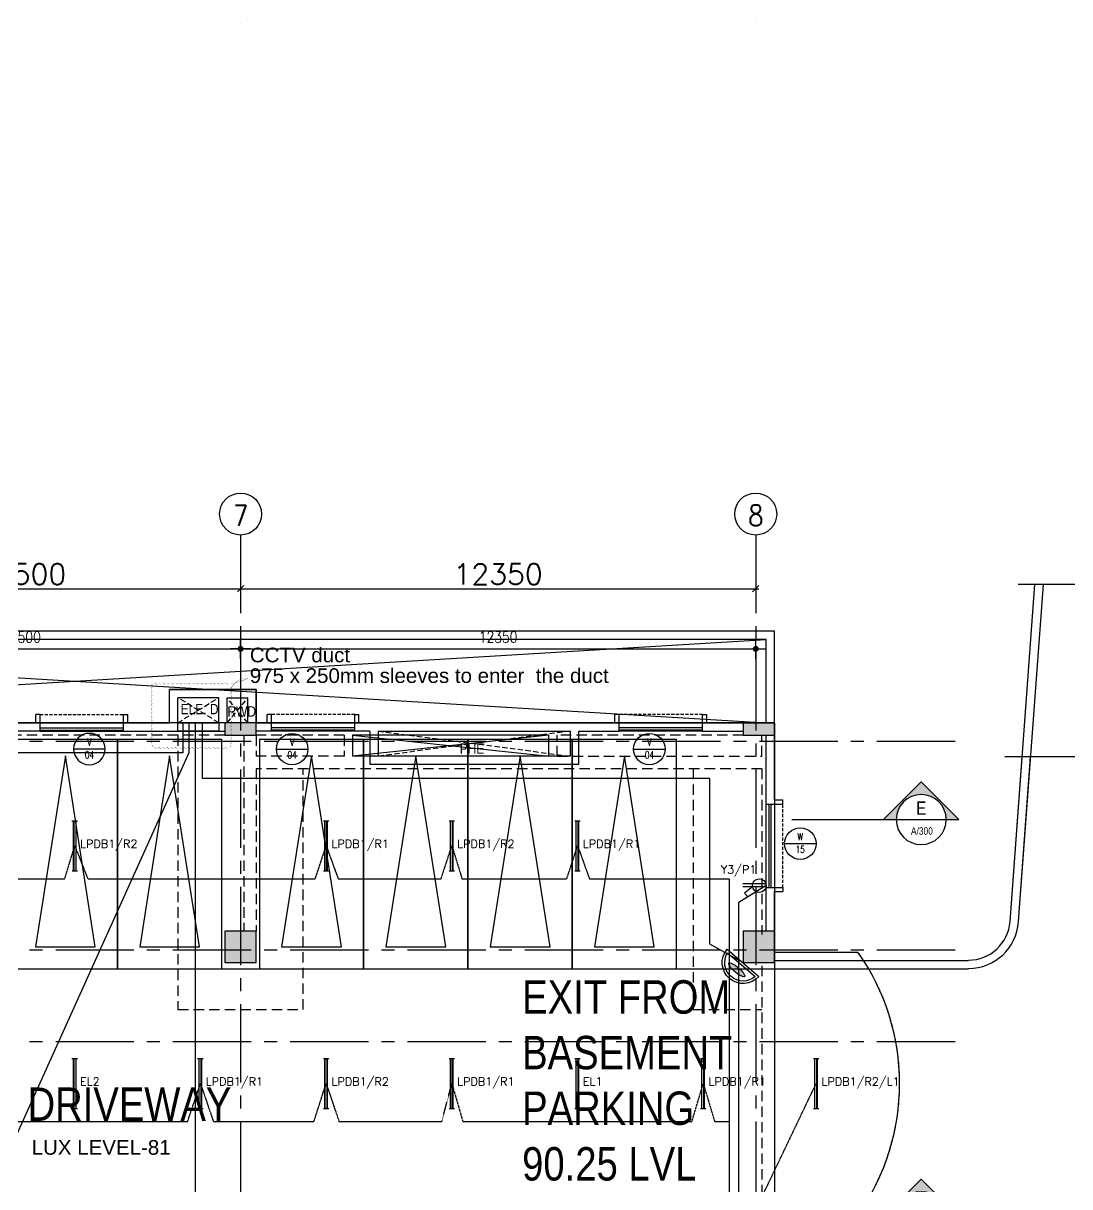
# Model space of a CAD drawing. Header units: millimetres. Extents: x 9951103 to 10069403, y -1438285 to -1363322.
# Drawn here: x 10021572 to 10046659, y -1391218 to -1363322 of the extents above; entities that cross this region are included whole.
import ezdxf
from ezdxf.enums import TextEntityAlignment as Align

# ---------------------------------------------------------------- set-up
doc = ezdxf.new("R2010")
doc.units = ezdxf.units.MM
doc.header["$MEASUREMENT"] = 0
doc.header["$PDMODE"] = 35
for name, pattern in [('CENTER2', [1.125, 0.75, -0.125, 0.125, -0.125]), ('DASHED', [0.75, 0.5, -0.25]), ('HIDDEN', [0.375, 0.25, -0.125]), ('HIDDEN2', [0.1875, 0.125, -0.0625])]:
    doc.linetypes.add(name, pattern=pattern)
for name, color, linetype in [('1_WINDOWS20', 5, 'Continuous'), ('A-ABOV', 8, 'HIDDEN2'), ('A-BELW', 8, 'Continuous'), ('A-DIM', 3, 'Continuous'), ('A-DIMN-100', 5, 'Continuous'), ('A-GRID-100', 5, 'CENTER2'), ('A-REFR-SECT', 8, 'Continuous'), ('A-ROOF-XLHT', 8, 'Continuous'), ('A-SYMB-OPNS', 8, 'Continuous'), ('A-TEXT-NOTE-100', 4, 'Continuous'), ('A-WALL-LOW', 8, 'Continuous'), ('A-WALL-MSNY', 3, 'Continuous'), ('A-WNDW', 4, 'Continuous'), ('BEAMSZ', 3, 'Continuous'), ('CCTV', 120, 'Continuous'), ('CCTV & PA LAYOUT', 21, 'Continuous'), ('ELE-CONDUIT', 8, 'DASHED'), ('hatch', 8, 'Continuous'), ('Light', 142, 'Continuous'), ('pow1', 8, 'Continuous'), ('POWER CONDUIT', 7, 'Continuous'), ('S TRUSS', 6, 'Continuous'), ('S-BEAM', 6, 'Continuous'), ('S-BEAMDASH', 4, 'HIDDEN'), ('S-COL', 200, 'Continuous'), ('S-CUTOUT', 11, 'Continuous'), ('S-GRID', 8, 'CENTER2'), ('S-HATH-CONC', 253, 'Continuous'), ('S-MIS', 8, 'Continuous'), ('WORKING', 76, 'Continuous')]:
    doc.layers.add(name, color=color, linetype=linetype)
for name, color, linetype, lineweight in [('ELE', 7, 'Continuous', 25), ('STR COL', 200, 'Continuous', 15), ('STR HATCH', 25, 'Continuous', 15)]:
    doc.layers.add(name, color=color, linetype=linetype, lineweight=lineweight)
doc.styles.add('ARIAL', font='arial.ttf', dxfattribs={"width": 0.8})
doc.styles.add('Ground$0$SIMPLEX', font='simplex.shx')
doc.styles.add('RomanS', font='romans.shx')
doc.styles.add('ROMANS-TITLE', font='ROMANS.shx', dxfattribs={"width": 0.8})
doc.styles.get("Standard").update_dxf_attribs({"font": 'arial.ttf'})
doc.dimstyles.new('A-150-DIM-EXT', dxfattribs={"dimscale": 150, "dimtxt": 1.8, "dimasz": 0.008, "dimexe": 100, "dimexo": 100, "dimgap": 1, "dimtad": 1, "dimdec": 0, "dimdsep": 46, "dimtxsty": 'ROMANS-TITLE', "dimblk1": 'WSA-DOT-100', "dimblk2": 'WSA-DOT-100', "dimsah": 1, "dimcen": 0.025, "dimse1": 1, "dimse2": 1, "dimclrd": 5, "dimclre": 5, "dimclrt": 7, "dimazin": 2, "dimtfac": 1, "dimtdec": 0, "dimtix": 1, "dimtmove": 2, "dimatfit": 3, "dimldrblk": 'WSA-DOT-100', "dimfxl": 1, "dimtolj": 1, "dimtzin": 0, "dimarcsym": 0})
doc.dimstyles.new('SECDIM', dxfattribs={"dimtxt": 250, "dimasz": 150, "dimexe": 75, "dimexo": 100, "dimgap": 100, "dimtad": 1, "dimdec": 0, "dimzin": 0, "dimdsep": 46, "dimtxsty": 'RomanS', "dimblk1": 'OBLIQUE', "dimblk2": 'OBLIQUE', "dimsah": 1, "dimcen": 0, "dimdle": 75, "dimclrd": 8, "dimclre": 8, "dimclrt": 3, "dimadec": 0, "dimazin": 0, "dimtfac": 1, "dimtdec": 0, "dimtofl": 0, "dimtmove": 2, "dimatfit": 3, "dimldrblk": 'OBLIQUE', "dimfxl": 1, "dimtolj": 1, "dimtzin": 0, "dimarcsym": 0})

# ---------------------------------------------------------------- blocks, each defined once
blk = doc.blocks.new('A$C57AA1221')
at = {"layer": 'WORKING', "color": 8}
for points in [[(0, 0), (2.5, 0), (2.5, 5.5), (0, 5.5), (0, 0)], [(0.532, 0.528), (1.968, 0.528), (1.25, 5.106), (0.532, 0.528)]]:
    blk.add_lwpolyline(points, dxfattribs=at)
blk = doc.blocks.new('A-DOOR-NO-1')
at = {"layer": 'A-SYMB-OPNS'}
blk.add_line((-350, 0), (350, 0), dxfattribs=at)
blk.add_circle((0, 0), 350, dxfattribs=at)
at = {"layer": 'A-SYMB-OPNS', "style": 'ROMANS-TITLE', "width": 0.75}
for tag, p in [('TYPE', (0, 154)), ('DOOR-NO', (0, -127))]:
    blk.add_attdef(tag, text='', height=160, dxfattribs=at).set_placement(p, align=Align.MIDDLE)
blk = doc.blocks.new('A-SEC-REF-ARROW-1')
at = {"layer": 'A-REFR-SECT'}
h = blk.add_hatch(color=8, dxfattribs=at)
edge = h.paths.add_edge_path()
edge.add_line((0, 904), (0, 600))
edge.add_ellipse((0, 0), major_axis=(424, 424), ratio=1, start_angle=45, end_angle=135)
edge.add_ellipse((0, 0), major_axis=(424, 424), ratio=1, start_angle=135, end_angle=225)
edge.add_line((0, -600), (0, -904))
edge.add_line((0, -904), (-904, 0))
edge.add_line((-904, 0), (0, 904))
at = {"layer": 'A-REFR-SECT', "color": 8, "linetype": 'Continuous', "ltscale": 100}
for p, q in [((-904, 0), (0, 904)), ((0, 904), (0, 600)), ((0, -904), (-904, 0)), ((0, -600), (0, -904))]:
    blk.add_line(p, q, dxfattribs=at)
at = {"layer": 'A-REFR-SECT', "color": 8, "linetype": 'Continuous'}
blk.add_circle((0, 0), 600, dxfattribs=at)
blk = doc.blocks.new('A-SEC-REF-1')
at = {"layer": 'A-REFR-SECT', "ltscale": 800}
blk.add_line((-600, 0), (600, 0), dxfattribs=at)
at = {"layer": 'A-REFR-SECT', "color": 4, "linetype": 'Continuous', "style": 'ARIAL', "width": 0.8}
for tag, height, p in [('SECTION-LETTER', 320, (-1, 276)), ('DRAWING-REF', 180, (15, -270))]:
    blk.add_attdef(tag, text='', height=height, dxfattribs=at).set_placement(p, align=Align.MIDDLE)
blk = doc.blocks.new('WSA-DOT-100')
at = {"layer": 'A-DIMN-100', "color": 5}
for p, q in [((-200, 0), (200, 0)), ((0, -200), (0, 200))]:
    blk.add_line(p, q, dxfattribs=at)
at = {"layer": 'A-DIMN-100', "color": 1, "const_width": 60}
blk.add_lwpolyline([(-30, 0, 1), (30, 0, 1)], format="xyb", close=True, dxfattribs=at)
blk = doc.blocks.new('*D105')
at = {"layer": 'Defpoints', "color": 0}
for p in [(53369, 52002), (63870, 52002), (63870, 52002)]:
    blk.add_point(p, dxfattribs=at)
at = {"layer": 'S-HATH-CONC', "color": 8, "lineweight": -2}
for p, q in [((63870, 67002), (63870, 67002)), ((53371, 52002), (63868, 52002))]:
    blk.add_line(p, q, dxfattribs=at)
at = {"layer": 'S-HATH-CONC', "color": 8, "lineweight": -2, "xscale": 1.2, "yscale": 1.2, "zscale": 1.2, "rotation": 180}
blk.add_blockref('WSA-DOT-100', (53369, 52002), dxfattribs=at)
at = {"layer": 'S-HATH-CONC', "color": 8, "lineweight": -2, "xscale": 1.2, "yscale": 1.2, "zscale": 1.2}
blk.add_blockref('WSA-DOT-100', (63870, 52002), dxfattribs=at)
at = {"layer": 'S-HATH-CONC', "color": 8, "insert": (58619, 52287), "char_height": 270, "attachment_point": 5, "style": 'ROMANS-TITLE'}
blk.add_mtext('\\A1;10500', dxfattribs=at)
blk = doc.blocks.new('*D106')
at = {"layer": 'Defpoints', "color": 0}
for p in [(63870, 52002), (76219, 52002), (76219, 52002)]:
    blk.add_point(p, dxfattribs=at)
at = {"layer": 'S-HATH-CONC', "color": 8, "lineweight": -2}
for p, q in [((76219, 67002), (76219, 67002)), ((63871, 52002), (76218, 52002))]:
    blk.add_line(p, q, dxfattribs=at)
at = {"layer": 'S-HATH-CONC', "color": 8, "lineweight": -2, "xscale": 1.2, "yscale": 1.2, "zscale": 1.2, "rotation": 180}
blk.add_blockref('WSA-DOT-100', (63870, 52002), dxfattribs=at)
at = {"layer": 'S-HATH-CONC', "color": 8, "lineweight": -2, "xscale": 1.2, "yscale": 1.2, "zscale": 1.2}
blk.add_blockref('WSA-DOT-100', (76219, 52002), dxfattribs=at)
at = {"layer": 'S-HATH-CONC', "color": 8, "insert": (70044, 52287), "char_height": 270, "attachment_point": 5, "style": 'ROMANS-TITLE'}
blk.add_mtext('\\A1;12350', dxfattribs=at)
blk = doc.blocks.new('_Oblique')
at = {"color": 0, "linetype": 'ByBlock', "lineweight": -2}
blk.add_line((-0.5, -0.5), (0.5, 0.5), dxfattribs=at)
blk = doc.blocks.new('*D137')
at = {"layer": 'A-DIM', "color": 8, "linetype": 'ByBlock', "lineweight": -2, "ltscale": 4}
for p, q in [((53294, 53443), (63945, 53443)), ((53369, 53543), (53369, 53518)), ((63870, 53543), (63870, 53518))]:
    blk.add_line(p, q, dxfattribs=at)
at = {"layer": 'Defpoints', "color": 0}
for p in [(53369, 53443), (63870, 53443), (63870, 53443)]:
    blk.add_point(p, dxfattribs=at)
at = {"layer": 'A-DIM', "color": 8, "lineweight": -2, "xscale": 150, "yscale": 150, "zscale": 150, "rotation": 180}
blk.add_blockref('_Oblique', (53369, 53443), dxfattribs=at)
at = {"layer": 'A-DIM', "color": 8, "lineweight": -2, "xscale": 150, "yscale": 150, "zscale": 150}
blk.add_blockref('_Oblique', (63870, 53443), dxfattribs=at)
at = {"layer": 'A-DIM', "color": 8, "insert": (58619, 53793), "char_height": 500, "attachment_point": 5, "style": 'RomanS'}
blk.add_mtext('\\A1;10500', dxfattribs=at)
blk = doc.blocks.new('*D138')
at = {"layer": 'A-DIM', "color": 8, "linetype": 'ByBlock', "lineweight": -2, "ltscale": 4}
for p, q in [((63795, 53443), (76294, 53443)), ((63870, 53543), (63870, 53518)), ((76219, 53543), (76219, 53518))]:
    blk.add_line(p, q, dxfattribs=at)
at = {"layer": 'Defpoints', "color": 0}
for p in [(63870, 53443), (76219, 53443), (76219, 53443)]:
    blk.add_point(p, dxfattribs=at)
at = {"layer": 'A-DIM', "color": 8, "lineweight": -2, "xscale": 150, "yscale": 150, "zscale": 150, "rotation": 180}
blk.add_blockref('_Oblique', (63870, 53443), dxfattribs=at)
at = {"layer": 'A-DIM', "color": 8, "lineweight": -2, "xscale": 150, "yscale": 150, "zscale": 150}
blk.add_blockref('_Oblique', (76219, 53443), dxfattribs=at)
at = {"layer": 'A-DIM', "color": 8, "insert": (70044, 53793), "char_height": 500, "attachment_point": 5, "style": 'RomanS'}
blk.add_mtext('\\A1;12350', dxfattribs=at)
blk = doc.blocks.new('A$C5ABE449E')
at = {"layer": 'STR HATCH'}
blk.add_hatch(color=8, dxfattribs=at).paths.add_polyline_path([(75, 75), (825, 75), (825, 825), (75, 825)])
at = {"layer": 'STR COL', "color": 8}
blk.add_lwpolyline([(75, 75), (825, 75), (825, 825), (75, 825)], close=True, dxfattribs=at)
blk = doc.blocks.new('REV COL LAYOUT')
at = {"layer": 'STR HATCH'}
for points in [[(55963, 7772), (56713, 7772), (56713, 8072), (55963, 8072)], [(68388, 7772), (69138, 7772), (69138, 8072), (68388, 8072)]]:
    blk.add_hatch(color=8, dxfattribs=at).paths.add_polyline_path(points)
at = {"layer": 'STR COL', "color": 8}
for points in [[(55963, 7772), (56713, 7772), (56713, 8072), (55963, 8072)], [(68388, 7772), (69138, 7772), (69138, 8072), (68388, 8072)]]:
    blk.add_lwpolyline(points, close=True, dxfattribs=at)
at = {"layer": 'hatch', "color": 8}
for p in [(55887, 2247), (68311, 2247)]:
    blk.add_blockref('A$C5ABE449E', p, dxfattribs=at)
blk = doc.blocks.new('A$C1FD4616B')
at = {"layer": 'S-MIS', "color": 8}
for p, q in [((67716, 64019), (-634, 64019)), ((67716, 61819), (67716, 64019)), ((67516, 63819), (-434, 63819)), ((67516, 61819), (67516, 63819)), ((67716, 56120), (72366, 56120)), ((67716, 55920), (72366, 55920))]:
    blk.add_line(p, q, dxfattribs=at)
for points in [[(80712, 65140), (79865, 65140), (77020, 65140), (77020, 64392), (76699, 66045), (76699, 65132), (73556, 65132)], [(73364, 57053), (73960, 65132)], [(73564, 57053), (74161, 65132)]]:
    blk.add_lwpolyline(points, dxfattribs=at)
for radius, end in [(1000, 355.7805), (1200, 356.1483)]:
    blk.add_arc((72366, 57127), radius, 270, end, dxfattribs=at)
blk = doc.blocks.new('FTL')
at = {"color": 30}
for p, q in [((-757, 75), (-757, -73)), ((-757, 38), (600, 36)), ((600, 74), (600, -75)), ((-757, -36), (600, -37))]:
    blk.add_line(p, q, dxfattribs=at)
at = {"color": 30, "ltscale": 450, "const_width": 20}
blk.add_lwpolyline([(-757, 1), (600, -1)], dxfattribs=at)
at = {"color": 30}
for tag, p in [('TYPE', (568, 0, 0)), ('WATTS', (568, -6, 0))]:
    blk.add_attdef(tag, p, '', height=2.5, dxfattribs=at)
blk = doc.blocks.new('G')
at = {"layer": 'pow1', "color": 6}
for p, q in [((-622802, -1101172), (-622547, -1101394)), ((-622773, -1101140), (-622519, -1101361)), ((-622626, -1101268), (-622479, -1101276)), ((-622479, -1101276), (-622481, -1101216))]:
    blk.add_line(p, q, dxfattribs=at)
blk.add_ellipse((-622711, -1101218), major_axis=(62.1, 77.2), ratio=1, start_param=3.131648241259029, end_param=9.414833548438615, dxfattribs=at)
blk = doc.blocks.new('CD54F')
at = {"layer": 'CCTV'}
h = blk.add_hatch(color=1, dxfattribs=at)
edge = h.paths.add_edge_path()
edge.add_arc((-0.2, -32.9), 47.7, 90, 96.1294)
edge.add_arc((-2.5, -10.7), 25.4, 96.1294, 104.5344)
edge.add_arc((-6.1, 3.1), 11.1, 104.5344, 122.0427)
edge.add_arc((-11.4, 11.6), 1.1, 122.0427, 180)
edge.add_arc((-11.4, 11.6), 1.1, 180, 237.9573)
edge.add_arc((-6.1, 20.1), 11.1, 237.9573, 255.4656)
edge.add_arc((-2.5, 33.9), 25.4, 255.4656, 263.8706)
edge.add_arc((-0.2, 56.1), 47.7, 263.8706, 270)
edge.add_arc((-0.2, 56.1), 47.7, 270, 276.1294)
edge.add_arc((2.2, 33.9), 25.4, 276.1294, 284.5344)
edge.add_arc((5.8, 20.1), 11.1, 284.5344, 302.0427)
edge.add_arc((11.1, 11.6), 1.1, 302.0427, 360)
edge.add_arc((11.1, 11.6), 1.1, 360, 417.9573)
edge.add_arc((5.8, 3.1), 11.1, 57.9573, 75.4656)
edge.add_arc((2.2, -10.7), 25.4, 75.4656, 83.8706)
edge.add_arc((-0.2, -32.9), 47.7, 83.8706, 90)
at = {"layer": 'CCTV', "color": 1}
for p, q in [((-25.2, 0.4), (25.2, 0.4)), ((-21.9, 3.4), (21.9, 3.4))]:
    blk.add_line(p, q, dxfattribs=at)
blk.add_lwpolyline([(-0.2, 14.8, 0.026751), (-5.3, 14.6, 0.03669), (-8.9, 13.9, 0.076543), (-12, 12.6, 0.258419), (-12.5, 11.6, 0.258419), (-12, 10.7, 0.076543), (-8.9, 9.4, 0.03669), (-5.3, 8.7, 0.026751), (-0.2, 8.4, 0.026751), (4.9, 8.7, 0.03669), (8.6, 9.4, 0.076543), (11.7, 10.7, 0.258419), (12.2, 11.6, 0.258419), (11.7, 12.6, 0.076543), (8.6, 13.9, 0.03669), (4.9, 14.6, 0.026751)], format="xyb", close=True, dxfattribs=at)
for radius, start, end in [(25.2, 0.8684, 179.1316), (22.2, 8.7666, 171.2334)]:
    blk.add_arc((0, 0), radius, start, end, dxfattribs=at)
blk = doc.blocks.new('A$C3E527FA5')
at = {"layer": 'S-HATH-CONC'}
for points in [[(63494.5, 49930.4), (64244.5, 49930.4), (64244.5, 50230.4), (63494.5, 50230.4)], [(75919.1, 49930.4), (76669.1, 49930.4), (76669.1, 50230.4), (75919.1, 50230.4)], [(63492.9, 44480.4), (64242.9, 44480.4), (64242.9, 45230.4), (63492.9, 45230.4)], [(75917.5, 44480.3), (76667.5, 44480.3), (76667.5, 45230.3), (75917.5, 45230.3)]]:
    blk.add_hatch(color=8, dxfattribs=at).paths.add_polyline_path(points)
at = {"layer": 'A-DIM', "color": 8, "linetype": 'ByBlock', "ltscale": 4}
for centre in [(63869.5, 55235.1), (76219.1, 55235.1)]:
    blk.add_circle(centre, 503.4, dxfattribs=at)
at = {"layer": 'A-GRID-100', "color": 8, "linetype": 'CENTER2', "ltscale": 2500}
for p, q in [((63869.5, 54731.7), (63869.5, 2245.6)), ((76219.1, 54731.7), (76219.1, 2245.6)), ((80999.3, 49780.4), (1006.7, 49780.4)), ((80999.3, 44780.4), (1006.7, 44780.4)), ((80999.3, 42580.4), (1006.7, 42580.4))]:
    blk.add_line(p, q, dxfattribs=at)
at = {"layer": 'S-BEAM', "color": 8, "ltscale": 1000}
for p, q in [((76669.1, 44531.1), (81319.9, 44531.1)), ((76669.1, 44331.1), (81319.9, 44331.1))]:
    blk.add_line(p, q, dxfattribs=at)
for points in [[(82317.2, 45464.6), (82608.5, 49409.7)], [(82517.8, 45464.6), (82809.1, 49409.7)]]:
    blk.add_lwpolyline(points, dxfattribs=at)
for radius, end in [(1000, 355.78047), (1200, 356.14826)]:
    blk.add_arc((81319.9, 45538.2), radius, 270, end, dxfattribs=at)
at = {"layer": 'S-COL', "color": 8}
for points in [[(63494.5, 49930.4), (64244.5, 49930.4), (64244.5, 50230.4), (63494.5, 50230.4)], [(75919.1, 49930.4), (76669.1, 49930.4), (76669.1, 50230.4), (75919.1, 50230.4)], [(63492.9, 44480.4), (64242.9, 44480.4), (64242.9, 45230.4), (63492.9, 45230.4)], [(75917.5, 44480.3), (76667.5, 44480.3), (76667.5, 45230.3), (75917.5, 45230.3)]]:
    blk.add_lwpolyline(points, close=True, dxfattribs=at)
at = {"layer": 'S-MIS', "color": 8}
blk.add_lwpolyline([(89345, 49417.9), (88498.2, 49417.9), (85653.7, 49417.9), (85653.7, 48669.3), (85332, 50323.1), (85332, 49409.7), (82189.5, 49409.7)], dxfattribs=at)
at = {"layer": 'BEAMSZ', "color": 8, "linetype": 'Continuous', "style": 'RomanS', "width": 0.85}
for s, p in [('7', (63871.9, 55201.5)), ('8', (76221.5, 55201.5))]:
    blk.add_text(s, height=500, dxfattribs=at).set_placement(p, align=Align.MIDDLE)
at = {"layer": 'S-HATH-CONC', "color": 8}
for base, p1, p2, picture, middle in [((63869.5, 52002), (53369.5, 52002), (63869.5, 52002), '*D105', (58619.5, 52287)), ((76219.1, 52002), (63869.5, 52002), (76219.1, 52002), '*D106', (70044.3, 52287))]:
    dim = blk.add_linear_dim(base=base, p1=p1, p2=p2, dimstyle='A-150-DIM-EXT', override={"dimse2": 0, "dimclrd": 8, "dimclre": 8, "dimclrt": 8}, dxfattribs=at)
    dim.commit()
    dim.dimension.update_dxf_attribs({"geometry": picture, "text_midpoint": middle})
blk = doc.blocks.new('A$C38CA724D')
at = {"layer": 'A-DIM', "color": 8, "linetype": 'ByBlock', "ltscale": 4}
for centre in [(63869.5, 55235.1), (76219.1, 55235.1)]:
    blk.add_circle(centre, 503.4, dxfattribs=at)
at = {"layer": 'S-GRID', "color": 8, "linetype": 'CENTER2', "ltscale": 2500}
for p, q in [((63869.5, 54731.7), (63869.5, 0)), ((76219.1, 54731.7), (76219.1, 0)), ((80999.3, 49780.4), (1006.7, 49780.4)), ((80999.3, 44780.4), (1006.7, 44780.4)), ((80999.3, 42580.4), (1006.7, 42580.4))]:
    blk.add_line(p, q, dxfattribs=at)
at = {"layer": 'BEAMSZ', "color": 8, "linetype": 'Continuous', "style": 'RomanS', "width": 0.85}
for s, p in [('7', (63871.9, 55201.5)), ('8', (76221.5, 55201.5))]:
    blk.add_text(s, height=500, dxfattribs=at).set_placement(p, align=Align.MIDDLE)
at = {"layer": 'A-DIM', "color": 8, "linetype": 'ByBlock', "ltscale": 4}
for base, p1, p2, picture, middle in [((63869.5, 53443), (53369.5, 53443), (63869.5, 53443), '*D137', (58619.5, 53793)), ((76219.1, 53443), (63869.5, 53443), (76219.1, 53443), '*D138', (70044.3, 53793))]:
    dim = blk.add_linear_dim(base=base, p1=p1, p2=p2, dimstyle='SECDIM', override={"dimtxt": 500, "dimclrt": 8}, dxfattribs=at)
    dim.commit()
    dim.dimension.update_dxf_attribs({"geometry": picture, "text_midpoint": middle})

msp = doc.modelspace()

# ---------------------------------------------------------------- linework, layer by layer
at = {"color": 8}
msp.add_lwpolyline([(10039581.3, -1423492.9), (10027156.7, -1423493.7), (10027156.7, -1424292.2), (10025081.3, -1424292.2), (10025081.3, -1423493.7), (10016656.6, -1423493.7), (10016656.6, -1424292.2), (10015906.6, -1424292.2), (10015906.6, -1423492.9), (10006231.5, -1423493.7), (10006231.5, -1424292.2), (10005481.5, -1424292.2), (10005481.5, -1423192.9), (10006031.5, -1423192.9), (10006031.5, -1386392.2), (10006031.5, -1386392.2), (10006031.5, -1385392.2), (10006031.5, -1385392.2), (10006031.5, -1380092.6), (10025081.3, -1380092.6), (10025081.3, -1379294.1), (10027156.7, -1379294.1), (10027156.7, -1380093.4), (10039581.3, -1380093.4)], close=True, dxfattribs=at)
at = {"layer": 'A-ABOV', "color": 8, "ltscale": 600}
for p, q in [((10021975.1, -1379892.6), (10023975.1, -1379892.6)), ((10029519, -1379893.4), (10027519, -1379893.4)), ((10037856.3, -1379893.4), (10035856.3, -1379893.4)), ((10039781.3, -1384043.2), (10039781.3, -1382043.6))]:
    msp.add_line(p, q, dxfattribs=at)
at = {"layer": 'A-BELW', "color": 8}
msp.add_line((10039581.3, -1385992.6), (10039581.3, -1391492.6), dxfattribs=at)
at = {"layer": 'A-REFR-SECT', "color": 8, "linetype": 'Continuous'}
msp.add_line((10039999.6, -1382415.5), (10042499.6, -1382415.5), dxfattribs=at)
at = {"layer": 'A-ROOF-XLHT', "color": 8, "linetype": 'DASHED', "ltscale": 250}
for p, q in [((10025281.3, -1380092.7), (10026256.7, -1379494.1)), ((10026256.7, -1380092.7), (10025281.3, -1379494.1)), ((10026456.7, -1380092.7), (10026956.7, -1379494.1)), ((10026956.7, -1380092.6), (10026456.7, -1379494.1)), ((10030081.3, -1380293.4), (10034681.3, -1380893.4)), ((10034681.3, -1380293.4), (10030081.3, -1380893.4)), ((10039581.3, -1385591.9), (10041581.3, -1385591.9))]:
    msp.add_line(p, q, dxfattribs=at)
msp.add_arc((10037119.8, -1388742), 5461.5, 324.77562, 35.22438, dxfattribs=at)
at = {"layer": 'A-WALL-LOW'}
for p, q in [((10029467.6, -1380392.5), (10034167.6, -1380894.9)), ((10034167.6, -1380392.5), (10029467.6, -1380894.9)), ((10029467.6, -1380392.5), (10034167.6, -1380894.9)), ((10034167.6, -1380392.5), (10029467.6, -1380894.9))]:
    msp.add_line(p, q, dxfattribs=at)
at = {"layer": 'A-WALL-MSNY', "color": 8}
for p, q in [((10025081.3, -1380092.6), (10025081.3, -1379293.4)), ((10027156.7, -1379293.4), (10025081.3, -1379293.4)), ((10025081.3, -1380092.6), (10025081.3, -1379294.1)), ((10027156.7, -1380093.4), (10027156.7, -1379293.4)), ((10026256.7, -1379493.4), (10025281.3, -1379493.4)), ((10025281.3, -1380092.7), (10025281.3, -1379494.1)), ((10026256.7, -1379494.1), (10025281.3, -1379494.1)), ((10026256.7, -1380092.6), (10026256.7, -1379493.4)), ((10026456.7, -1380092.7), (10026456.7, -1379494.1)), ((10026456.7, -1379494.1), (10026956.7, -1379494.1)), ((10026956.7, -1380092.7), (10026956.7, -1379494.1)), ((10021875.1, -1380092.6), (10021875.1, -1379892.6)), ((10021975.1, -1379892.6), (10021875.1, -1379892.6)), ((10021975.1, -1380292.6), (10021975.1, -1379892.6)), ((10023975.1, -1380292.7), (10023975.1, -1379892.6)), ((10023975.1, -1379892.6), (10024075.1, -1379892.6)), ((10024075.1, -1380093.4), (10024075.1, -1379892.6)), ((10027419, -1380093.4), (10027419, -1379893.4)), ((10027519, -1379893.4), (10027419, -1379893.4)), ((10027519, -1380293.3), (10027519, -1379893.4)), ((10029519, -1380292.7), (10029519, -1379893.4)), ((10029519, -1379893.4), (10029619, -1379893.4)), ((10029619, -1380093.4), (10029619, -1379893.4)), ((10035756.3, -1380093.4), (10035756.3, -1379893.4)), ((10035856.3, -1379893.4), (10035756.3, -1379893.4)), ((10035856.3, -1380293.4), (10035856.3, -1379893.4)), ((10037856.3, -1380293.4), (10037856.3, -1379893.4)), ((10037856.3, -1379893.4), (10037956.3, -1379893.4)), ((10037956.3, -1380093.4), (10037956.3, -1379893.4)), ((10021975.1, -1380292.6), (10019762.7, -1380292.6)), ((10021875.1, -1380092.6), (10019862.7, -1380092.6)), ((10023975.1, -1380292.7), (10026406.7, -1380293.4)), ((10026406.7, -1380093.4), (10024075.1, -1380093.4)), ((10026256.7, -1380092.6), (10025281.3, -1380092.6)), ((10027156.7, -1380093.4), (10027419, -1380093.4)), ((10027519, -1380293.3), (10027156.7, -1380293.4)), ((10029881.3, -1380292.6), (10029519, -1380292.7)), ((10029619, -1380093.4), (10035756.3, -1380093.4)), ((10029881.3, -1380292.6), (10029881.3, -1381093.4)), ((10030081.3, -1380293.4), (10034681.3, -1380293.4)), ((10030081.3, -1380293.4), (10030081.3, -1380893.4)), ((10030081.3, -1380293.4), (10030081.3, -1380893.4)), ((10034681.3, -1380293.4), (10034681.3, -1380893.4)), ((10034881.3, -1380293.4), (10035856.3, -1380293.4)), ((10034881.3, -1380293.4), (10034881.3, -1381093.4)), ((10037856.3, -1380293.4), (10038831.3, -1380293.4)), ((10037956.3, -1380093.4), (10038831.3, -1380093.4)), ((10039381.3, -1382043.6), (10039381.3, -1380393.4)), ((10039581.3, -1381943.6), (10039581.3, -1380393.4)), ((10034881.3, -1381093.4), (10029881.3, -1381093.4)), ((10034681.3, -1380893.4), (10030081.3, -1380893.4)), ((10039581.3, -1381943.6), (10039781.3, -1381943.6)), ((10039781.3, -1382043.6), (10039781.3, -1381943.6)), ((10039381.3, -1382043.6), (10039781.3, -1382043.6)), ((10039381.3, -1385093.4), (10039381.3, -1384043.2)), ((10039381.3, -1384043.2), (10039781.3, -1384043.2)), ((10039581.3, -1385093.4), (10039581.3, -1384143.2)), ((10039581.3, -1384143.2), (10039781.3, -1384143.2)), ((10039781.3, -1384043.2), (10039781.3, -1384143.2))]:
    msp.add_line(p, q, dxfattribs=at)
msp.add_arc((10025281.3, -1380092.6), 0.00000538, 90, 270, dxfattribs=at)
at = {"layer": 'A-WNDW', "color": 8}
for p, q in [((10021975.1, -1380217.6), (10023975.1, -1380217.6)), ((10021975.1, -1380267.6), (10023975.1, -1380267.6)), ((10021975.1, -1380292.6), (10023975.1, -1380292.6)), ((10029519, -1380218.4), (10027519, -1380218.4)), ((10029519, -1380268.4), (10027519, -1380268.4)), ((10029519, -1380293.4), (10027519, -1380293.4)), ((10037856.3, -1380218.4), (10035856.3, -1380218.4)), ((10037856.3, -1380268.4), (10035856.3, -1380268.4)), ((10037856.3, -1380293.4), (10035856.3, -1380293.4)), ((10039381.3, -1384043.2), (10039381.3, -1382043.6)), ((10039449.7, -1384043.2), (10039449.7, -1382043.6)), ((10039505.4, -1384043.2), (10039505.4, -1382043.6))]:
    msp.add_line(p, q, dxfattribs=at)
at = {"layer": 'ELE', "color": 7}
msp.add_lwpolyline([(10024665.3, -1379171.5, 0, 10, -0.5), (10024765.3, -1379171.5, 0, 10, -0.5), (10024865.3, -1379171.5, 0, 10, -0.5), (10024965.3, -1379171.5, 0, 10, -0.5), (10025065.3, -1379171.5, 0, 10, -0.5), (10025165.3, -1379171.5, 0, 10, -0.5), (10025265.3, -1379171.5, 0, 10, -0.5), (10025365.3, -1379171.5, 0, 10, -0.5), (10025465.3, -1379171.5, 0, 10, -0.5), (10025565.3, -1379171.5, 0, 10, -0.5), (10025665.3, -1379171.5, 0, 10, -0.5), (10025765.3, -1379171.5, 0, 10, -0.5), (10025865.3, -1379171.5, 0, 10, -0.5), (10025965.3, -1379171.5, 0, 10, -0.5), (10026065.3, -1379171.5, 0, 10, -0.5), (10026165.3, -1379171.5, 0, 10, -0.5), (10026265.3, -1379171.5, 0, 10, -0.5), (10026365.3, -1379171.5, 0, 10, -0.5), (10026465.3, -1379171.5, 0, 10, 0.1080363), (10026961.1, -1379019.9, 0, 10, 0.3011911), (10026537.7, -1379299.1, 0, 10, -0.5), (10026537.7, -1379399.1, 0, 10, -0.5), (10026537.7, -1379499.1, 0, 10, -0.5), (10026537.7, -1379599.1, 0, 10, -0.5), (10026537.7, -1379699.1, 0, 10, -0.5), (10026537.7, -1379799.1, 0, 10, -0.5), (10026537.7, -1379899.1, 0, 10, -0.5), (10026537.7, -1379999.1, 0, 10, -0.5), (10026537.7, -1380099.1, 0, 10, -0.5), (10026537.7, -1380199.1, 0, 10, -0.5), (10026537.7, -1380299.1, 0, 10, -0.5), (10026537.7, -1380399.1, 0, 10, -0.5), (10026537.7, -1380499.1, 0, 10, -0.5), (10026537.7, -1380599.1, 0, 10, -0.5), (10026519, -1380680.4, 0, 10, -0.5), (10026419, -1380680.4, 0, 10, -0.5), (10026319, -1380680.4, 0, 10, -0.5), (10026219, -1380680.4, 0, 10, -0.5), (10026119, -1380680.4, 0, 10, -0.5), (10026019, -1380680.4, 0, 10, -0.5), (10025919, -1380680.4, 0, 10, -0.5), (10025819, -1380680.4, 0, 10, -0.5), (10025719, -1380680.4, 0, 10, -0.5), (10025619, -1380680.4, 0, 10, -0.5), (10025519, -1380680.4, 0, 10, -0.5), (10025419, -1380680.4, 0, 10, -0.5), (10025319, -1380680.4, 0, 10, -0.5), (10025219, -1380680.4, 0, 10, -0.5), (10025119, -1380680.4, 0, 10, -0.5), (10025019, -1380680.4, 0, 10, -0.5), (10024919, -1380680.4, 0, 10, -0.5), (10024819, -1380680.4, 0, 10, -0.5), (10024719, -1380680.4, 0, 10, -0.5), (10024665.3, -1380634.1, 0, 10, -0.5), (10024665.3, -1380534.1, 0, 10, -0.5), (10024665.3, -1380434.1, 0, 10, -0.5), (10024665.3, -1380334.1, 0, 10, -0.5), (10024665.3, -1380234.1, 0, 10, -0.5), (10024665.3, -1380134.1, 0, 10, -0.5), (10024665.3, -1380034.1, 0, 10, -0.5), (10024665.3, -1379934.1, 0, 10, -0.5), (10024665.3, -1379834.1, 0, 10, -0.5), (10024665.3, -1379734.1, 0, 10, -0.5), (10024665.3, -1379634.1, 0, 10, -0.5), (10024665.3, -1379534.1, 0, 10, -0.5), (10024665.3, -1379434.1, 0, 10, -0.5), (10024665.3, -1379334.1, 0, 10, -0.5), (10024665.3, -1379234.1, 0, 10, -0.5)], format="xyseb", close=True, dxfattribs=at)
at = {"layer": 'ELE', "color": 3}
msp.add_lwpolyline([(10025281.3, -1380092.7), (10026256.7, -1380092.6), (10026256.7, -1380293.3), (10025281.3, -1380293.3)], close=True, dxfattribs=at)
at = {"layer": 'ELE-CONDUIT', "color": 30}
for points in [[(10020089.5, -1383834.9), (10022566.7, -1383834.9), (10022806.4, -1383043.4), (10023117.3, -1383834.9), (10028571.7, -1383834.9), (10028833.6, -1383043.4), (10029121.1, -1383834.9), (10031588.4, -1383834.9), (10031847.2, -1383043.4), (10032090.4, -1383834.9), (10034602.3, -1383834.9), (10034860.8, -1383043.4), (10035144.3, -1383834.9), (10038497.3, -1383834.9), (10038497.3, -1398747.9)], [(10007737.1, -1388742.6), (10008087.3, -1389654.8), (10013432.8, -1389654.8), (10013764.3, -1388742.6), (10014116, -1389654.8), (10016533.9, -1389654.8), (10016777.9, -1388742.6), (10017007.6, -1389654.8), (10019547.7, -1389654.8), (10019791.6, -1388742.6), (10020089.2, -1389654.8), (10025513.8, -1389654.8), (10025818.8, -1388742.6), (10026129, -1389654.8), (10028540.9, -1389654.8), (10028832.4, -1388742.6), (10029141.6, -1389654.8), (10031606.4, -1389654.8), (10031846, -1388742.6), (10032109.7, -1389654.8), (10037602.3, -1389654.8), (10037873.2, -1388742.6), (10038145.6, -1389654.8), (10038497.3, -1389654.8)], [(10038497.3, -1392103.9), (10038975.4, -1392103.9), (10040581.3, -1388742.8)]]:
    msp.add_lwpolyline(points, dxfattribs=at)
at = {"layer": 'hatch', "color": 8}
msp.add_line((10006231.5, -1385992.6), (10039581.3, -1385992.6), dxfattribs=at)
at = {"layer": 'POWER CONDUIT', "color": 233}
for points in [[(10025396, -1380093.4), (10025396, -1380812.6), (10007440.5, -1380812.6), (10006540.4, -1380780.8)], [(10025544.3, -1380093.4), (10025544.3, -1380811.6), (10006874, -1422193.6), (10006551.5, -1422816.3)], [(10025696.9, -1380093.4), (10025696.9, -1404471.9), (10026916, -1404471.9), (10027156.7, -1405368.1), (10038904.7, -1421870.9)], [(10025857.6, -1380093.4), (10025857.6, -1381418.6), (10038024.8, -1381418.6), (10038024.8, -1385391.9), (10038829.7, -1385843.4), (10038822.4, -1385847.2)]]:
    msp.add_lwpolyline(points, dxfattribs=at)
at = {"layer": 'POWER CONDUIT', "color": 150}
msp.add_lwpolyline([(10039381.3, -1398696.7), (10038724, -1398696.7), (10038724, -1393029.9), (10039382.1, -1392735.9), (10038724, -1392349.6), (10038724, -1384393.8), (10039382.1, -1383990)], dxfattribs=at)
at = {"layer": 'S TRUSS', "color": 3}
for p, q in [((10029467.6, -1380392.5), (10029467.6, -1380894.9)), ((10034167.6, -1380393.4), (10029467.6, -1380393.4)), ((10034167.6, -1380894.9), (10034167.6, -1380393.4)), ((10034167.6, -1380894.9), (10029467.6, -1380894.9))]:
    msp.add_line(p, q, dxfattribs=at)
at = {"layer": 'S-BEAM', "color": 3, "ltscale": 1000}
for p, q in [((10039581.3, -1380093.4), (10006243.9, -1380093.4)), ((10039581.3, -1380093.4), (10006243.9, -1380093.4)), ((10039581.3, -1380093.4), (10006243.9, -1380093.4)), ((10039581.3, -1380093.4), (10006243.9, -1380093.4)), ((10039581.3, -1380093.4), (10039581.3, -1385168.4)), ((10039581.3, -1380093.4), (10039581.3, -1385168.4)), ((10039581.3, -1380093.4), (10039581.3, -1385168.4)), ((10039581.3, -1380093.4), (10039581.3, -1385168.4)), ((10039581.3, -1385592.7), (10041581.3, -1385592.7)), ((10039581.3, -1385592.7), (10041581.3, -1385592.7)), ((10039581.3, -1385592.7), (10041581.3, -1385592.7)), ((10039581.3, -1385592.7), (10041581.3, -1385592.7))]:
    msp.add_line(p, q, dxfattribs=at)
msp.add_arc((10037119.8, -1388742.7), 5461.5, 324.77562, 35.22438, dxfattribs=at)
at = {"layer": 'S-BEAMDASH', "color": 3, "ltscale": 1000}
for p, q in [((10026406.7, -1380393.4), (10016656.6, -1380393.4)), ((10026856.7, -1380393.4), (10026856.7, -1385093.4)), ((10029267.6, -1380393.4), (10027156.7, -1380393.4)), ((10027156.7, -1380393.4), (10027156.7, -1380894.9)), ((10029267.6, -1380393.4), (10029267.6, -1380894.9)), ((10038831.3, -1380393.4), (10034367.6, -1380393.4)), ((10034367.6, -1380894.9), (10034367.6, -1380393.4)), ((10039281.3, -1380894.9), (10039281.3, -1380393.4)), ((10029267.6, -1380894.9), (10027156.7, -1380894.9)), ((10034367.6, -1380894.9), (10039281.3, -1380894.9)), ((10039281.3, -1381194.9), (10027156.7, -1381194.9)), ((10027156.7, -1381194.9), (10027156.7, -1385093.4)), ((10039281.3, -1381194.9), (10039281.3, -1385168.4)), ((10039281.3, -1385919.2), (10039281.3, -1395175.5)), ((10039581.3, -1385918.4), (10039581.3, -1391892.8))]:
    msp.add_line(p, q, dxfattribs=at)
for points in [[(10026406.7, -1380093.4), (10025280.1, -1380093.4)], [(10025280.1, -1380393.4), (10025280.1, -1386968.4), (10028280.1, -1386968.4), (10028280.1, -1381194.9)], [(10037629.7, -1381194.9), (10037629.7, -1386968.4), (10039279.7, -1386968.4)]]:
    msp.add_lwpolyline(points, dxfattribs=at)
at = {"layer": 'S-CUTOUT', "color": 8, "linetype": 'Continuous', "ltscale": 750}
for p, q in [((10006231.5, -1378093.4), (10039381.3, -1380093.4)), ((10006243.9, -1380093.4), (10039381.3, -1378093.4))]:
    msp.add_line(p, q, dxfattribs=at)

# ---------------------------------------------------------------- block references
at = {"color": 8}
msp.add_blockref('A$C3E527FA5', (9962912.1, -1430323.7), dxfattribs=at)
msp.add_blockref('A$C1FD4616B', (9971865.7, -1441912.4))
at = {"layer": '1_WINDOWS20', "color": 8, "xscale": 999.9999936670067, "yscale": 999.9999936670067, "zscale": 999.9999936956627, "rotation": 1.197164025e-06}
for p in [(10021331.7, -1385992.6), (10023831.7, -1385992.6), (10027231.7, -1385992.6), (10029731.7, -1385992.6), (10032231.7, -1385992.6), (10034731.7, -1385992.6)]:
    msp.add_blockref('A$C57AA1221', p, dxfattribs=at)
at = {"layer": 'A-REFR-SECT', "color": 8, "xscale": -1, "rotation": 90}
for p in [(10043099.6, -1382415.5), (10043099.6, -1391939.3)]:
    msp.add_blockref('A-SEC-REF-ARROW-1', p, dxfattribs=at)
at = {"layer": 'A-REFR-SECT', "color": 8, "ltscale": 800}
ref = msp.add_blockref('A-SEC-REF-1', (10043099.6, -1382415.5), dxfattribs=at)
ref.add_attrib('SECTION-LETTER', 'E', dxfattribs={"color": 8, "linetype": 'Continuous', "height": 320, "style": 'ARIAL', "width": 0.8}).set_placement((10043098.5, -1382139.9), align=Align.MIDDLE)
ref.add_attrib('DRAWING-REF', 'A/300', dxfattribs={"color": 8, "linetype": 'Continuous', "height": 180, "style": 'ARIAL', "width": 0.8}).set_placement((10043115, -1382685.3), align=Align.MIDDLE)
at = {"layer": 'A-SYMB-OPNS', "color": 8}
ref = msp.add_blockref('A-DOOR-NO-1', (10023158.3, -1380725.1), dxfattribs=dict(at, xscale=-1.08, yscale=1.08, zscale=1.08))
ref.add_attrib('DOOR-NO', '04', dxfattribs={"height": 172.8, "style": 'ROMANS-TITLE', "width": 0.75}).set_placement((10023158.3, -1380861.9), align=Align.MIDDLE)
ref.add_attrib('TYPE', 'V', dxfattribs={"height": 172.8, "style": 'ROMANS-TITLE', "width": 0.75}).set_placement((10023158.3, -1380558.5), align=Align.MIDDLE)
at = {"layer": 'A-SYMB-OPNS', "color": 8, "xscale": 1.08, "yscale": 1.08, "zscale": 1.08}
for p, values in [((10028018.1, -1380725.8), {'DOOR-NO': '04', 'TYPE': 'V'}), ((10036582.6, -1380725.8), {'DOOR-NO': '04', 'TYPE': 'V'}), ((10040199.6, -1382990.1), {'DOOR-NO': '15', 'TYPE': 'W'})]:
    msp.add_blockref('A-DOOR-NO-1', p, dxfattribs=at).add_auto_attribs(values)
at = {"layer": 'CCTV & PA LAYOUT', "color": 60, "linetype": 'HIDDEN', "xscale": -19.91867999999999, "yscale": 19.91867999999999, "zscale": 19.91867999999999, "rotation": 139.5062986195805}
msp.add_blockref('CD54F', (10038829.7, -1385843.4), dxfattribs=at)
at = {"layer": 'ELE'}
for name, p, xscale, yscale, zscale, rotation in [('FTL', (10022806.4, -1382973.9), 0.8848, 0.8848, 0.8848, 90.08149483496653), ('FTL', (10028833.7, -1382973.9), 0.8848, 0.8848, 0.8848, 90.08149483496653), ('FTL', (10031847.3, -1382973.9), 0.8848, 0.8848, 0.8848, 90.08149483496653), ('FTL', (10034860.9, -1382973.9), 0.8848, 0.8848, 0.8848, 90.08149483496653), ('G', (10459985.6, -3449517.7), 1.666240253400602, 1.666240252932748, 1.666240252956566, 221.001277379791), ('FTL', (10022805.2, -1388673.2), 0.8848, 0.8848, 0.8848, 90.08149483496653), ('FTL', (10025818.9, -1388673.2), 0.8848, 0.8848, 0.8848, 90.08149483496653), ('FTL', (10028832.5, -1388673.2), 0.8848, 0.8848, 0.8848, 90.08149483496653), ('FTL', (10031846.1, -1388673.2), 0.8848, 0.8848, 0.8848, 90.08149483496653), ('FTL', (10034859.7, -1388673.2), 0.8848, 0.8848, 0.8848, 90.08149483496653), ('FTL', (10037873.3, -1388673.2), 0.8848, 0.8848, 0.8848, 90.08149483496653), ('FTL', (10040581.3, -1388673.4), 0.8848, 0.8848, 0.8848, 90.08149483496653)]:
    msp.add_blockref(name, p, dxfattribs=dict(at, xscale=xscale, yscale=yscale, zscale=zscale, rotation=rotation))
at = {"layer": 'S-BEAM', "ltscale": 1000}
msp.add_blockref('A$C38CA724D', (9962912.1, -1430323.8), dxfattribs=at)
at = {"layer": 'STR HATCH'}
msp.add_blockref('REV COL LAYOUT', (9970443.4, -1388165.7), dxfattribs=at)

# ---------------------------------------------------------------- texts
at = {"layer": 'A-TEXT-NOTE-100', "color": 8, "attachment_point": 1}
for s, insert, char_height, width in [('\\pxt0;{\\fArial Narrow|b0|i0|c0|p34;ELE. D}', (10025345.6, -1379639.8), 250, 7229.961), ('\\pxt0;{\\fArial Narrow|b0|i0|c0|p34;RWD}', (10026467.8, -1379696.5), 250, 7229.961), ('\\pxt0;{\\fArial Narrow|b0|i0|c0|p34;PHE}', (10032036, -1380587.5), 250, 7229.961), ('{\\fArial Narrow|b0|i0|c0|p34;EXIT FROM\\PBASEMENT\\PPARKING\\P90.25 LVL}', (10033531.4, -1386267.9), 800, 12618.104), ('{\\fArial Narrow|b0|i0|c0|p34;5.50 WIDE  DRIVEWAY}', (10016734.1, -1388838.7), 800, 12618.104)]:
    msp.add_mtext(s, dxfattribs=dict(at, insert=insert, char_height=char_height, width=width))
at = {"layer": 'ELE', "color": 7, "style": 'ARIAL'}
for s, height, p in [('CCTV duct', 351.76, (10027003.5, -1378644.2)), ('975 x 250mm sleeves to enter  the duct', 351.765, (10027003.5, -1379139.2)), ('LUX LEVEL-81', 351.765, (10021772.5, -1390450.9))]:
    msp.add_text(s, height=height, dxfattribs=at).set_placement(p)
at = {"layer": 'Light', "color": 7, "linetype": 'Continuous', "style": 'Ground$0$SIMPLEX'}
for s, height, p in [('LPDB1/R2', 197.19, (10022932.1, -1383095.2)), ('LPDB1/R1', 197.19, (10028959.4, -1383095.2)), ('LPDB1/R2', 197.19, (10031973, -1383095.2)), ('LPDB1/R1', 197.19, (10034986.6, -1383095.2)), ('Y3/P1', 197.19, (10038295, -1383710.5)), ('LPDB1/R1', 197.19, (10025944.6, -1388794.5)), ('LPDB1/R2', 197.19, (10028958.2, -1388794.5)), ('LPDB1/R1', 197.19, (10031971.8, -1388794.5)), ('LPDB1/R1', 197.19, (10037999, -1388794.5)), ('LPDB1/R2/L1', 197.189, (10040707, -1388794.7))]:
    msp.add_text(s, height=height, dxfattribs=at).set_placement(p)
at = {"layer": 'Light', "color": 3, "linetype": 'Continuous', "style": 'Ground$0$SIMPLEX'}
for s, p in [('EL2', (10022930.9, -1388794.5)), ('EL1', (10034985.4, -1388794.5))]:
    msp.add_text(s, height=197.19, dxfattribs=at).set_placement(p)

doc.saveas('drawing.dxf')
